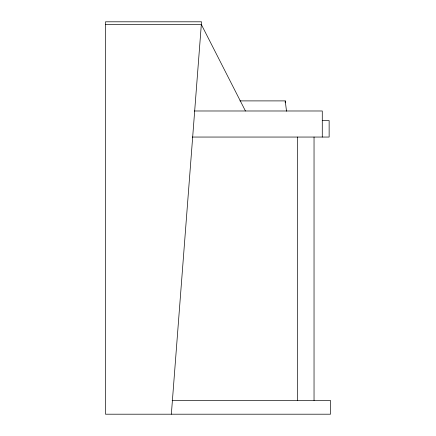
<?xml version="1.0" encoding="UTF-8"?>
<svg xmlns="http://www.w3.org/2000/svg" width="436" height="436" viewBox="0 0 436 436"><rect width="100%" height="100%" fill="white"/><g stroke="black" fill="none" stroke-linecap="round" stroke-linejoin="round"><path stroke-width="0.65" d="M171.353 414.2L201.536 21.8L105.496 21.8L105.496 414.2L330.504 414.2L330.504 400.482L172.116 400.482M105.496 24.541L201.536 24.541M239.925 100.896L285.231 100.896L286.523 111.229M194.369 110.984L322.275 110.984L322.275 137.051M322.275 120.587L329.136 120.587L329.136 137.051L192.298 137.051M201.361 24.541L245.441 110.984M314.04 137.051L314.04 400.482M297.575 137.051L297.575 400.482M285.231 100.896L285.231 102.836"/></g></svg>
